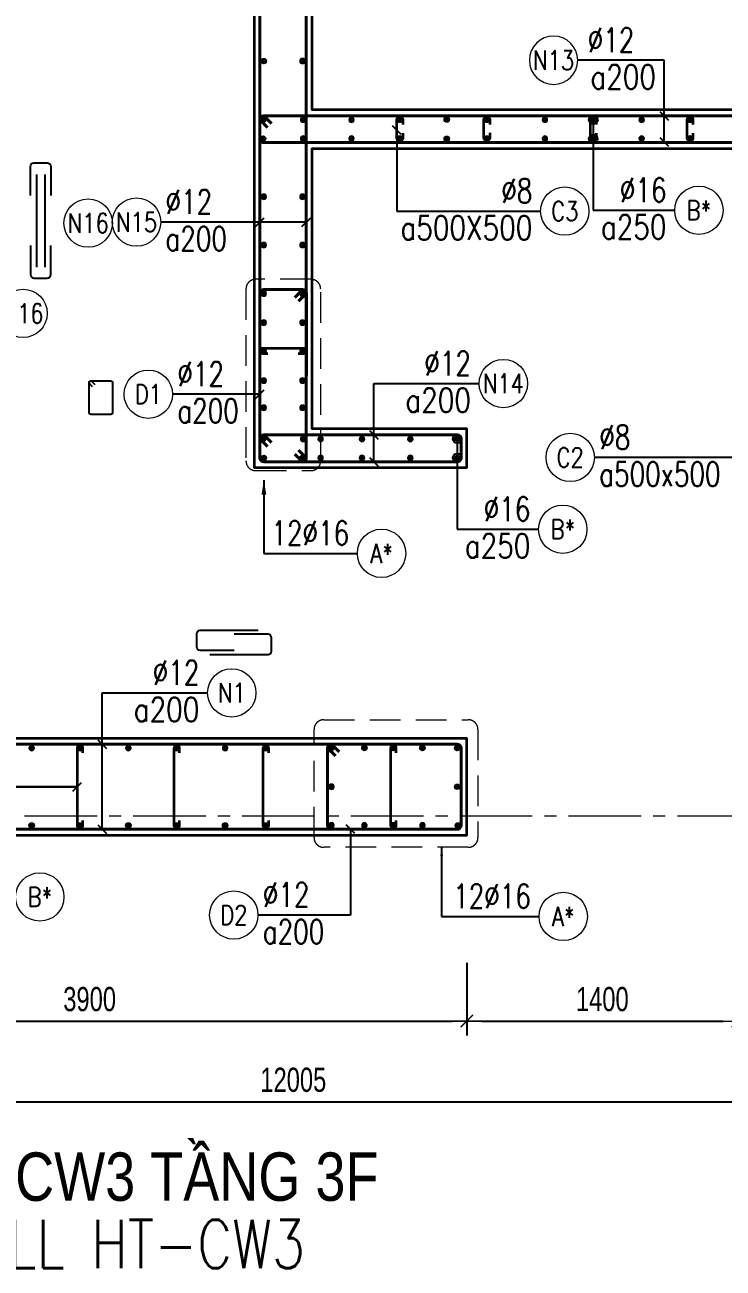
# Model space of a CAD drawing. Header units: millimetres. Extents: x 738475 to 1279438, y -34239 to 156422.
# Drawn here: x 1070368 to 1073978, y 47379 to 53807 of the extents above; entities that cross this region are included whole.
import ezdxf
from ezdxf.enums import TextEntityAlignment as Align

# ---------------------------------------------------------------- set-up
doc = ezdxf.new("R2010")
doc.units = ezdxf.units.MM
doc.header["$MEASUREMENT"] = 0
for name, pattern in [('HIDDEN', [9.525, 6.35, -3.175]), ('HIDDEN2', [4.7625, 3.175, -1.5875]), ('HT_Grid$0$CENTER2', [1.125, 0.75, -0.125, 0.125, -0.125])]:
    doc.linetypes.add(name, pattern=pattern)
doc.layers.get('0').update_dxf_attribs({"lineweight": 20})
doc.layers.get('Defpoints').update_dxf_attribs({"color": 151, "lineweight": 9})
for name, color, linetype in [('Hidden', 9, 'HIDDEN'), ('Leader', 6, 'Continuous'), ('Ligature', 1, 'Continuous')]:
    doc.layers.add(name, color=color, linetype=linetype)
for name, color, linetype, lineweight in [('HT_Grid$0$NDC_S_AXIS', 5, 'HT_Grid$0$CENTER2', 13), ('KC-LEADER', 153, 'Continuous', 18), ('KC-THEP', 6, 'Continuous', 40), ('NDC_S_ANNO', 7, 'Continuous', 20), ('NDC_S_DIM', 1, 'Continuous', 15), ('NDC_S_ENG TITLE', 3, 'Continuous', 20), ('NDC_S_HIDDEN', 8, 'HIDDEN2', 13), ('NDC_S_LEADER', 1, 'Continuous', 15), ('NDC_S_REBAR', 4, 'Continuous', 35), ('NDC_S_STIRRUP', 4, 'Continuous', 40), ('NDC_S_TEXT SYMBOL', 7, 'Continuous', 20), ('NDC_S_VN TEXT', 7, 'Continuous', 20), ('NDC_S_VN TITLE', 6, 'Continuous', 35), ('NDC_S_WALL', 6, 'Continuous', 35)]:
    doc.layers.add(name, color=color, linetype=linetype, lineweight=lineweight)
doc.styles.add('NDC_ANNO', font='', dxfattribs={"width": 0.8})
doc.styles.add('NDC_DIM', font='', dxfattribs={"width": 0.75})
doc.styles.add('NDC_EN TXT', font='romans.shx', dxfattribs={"width": 0.8})
doc.styles.add('NDC_VIE TXT', font='arial.ttf', dxfattribs={"width": 0.8})
doc.styles.get('NDC_ANNO').set_extended_font_data('Dotum')
doc.styles.get('NDC_DIM').set_extended_font_data('Dotum')
doc.dimstyles.new('NDC_dim_30', dxfattribs={"dimscale": 30, "dimtxt": 2.5, "dimasz": 1.5, "dimexe": 1.5, "dimexo": 2.5, "dimgap": 1, "dimtad": 1, "dimdec": 0, "dimzin": 0, "dimdsep": 46, "dimtxsty": 'NDC_DIM', "dimblk": 'DIMMARK', "dimcen": 0.09, "dimdle": 1.2, "dimclrd": 1, "dimclre": 1, "dimclrt": 3, "dimadec": 0, "dimazin": 0, "dimtfac": 1, "dimtdec": 0, "dimtix": 1, "dimtofl": 0, "dimtmove": 0, "dimatfit": 3, "dimfxl": 6, "dimfxlon": 1, "dimtolj": 1, "dimtzin": 0, "dimarcsym": 0})
doc.dimstyles.new('NDC_dim_50', dxfattribs={"dimscale": 50, "dimtxt": 2.5, "dimasz": 1.5, "dimexe": 1.5, "dimexo": 2.5, "dimgap": 1, "dimtad": 1, "dimdec": 0, "dimzin": 0, "dimdsep": 46, "dimtxsty": 'NDC_DIM', "dimblk": 'DIMMARK', "dimcen": 0.09, "dimdle": 1.2, "dimclrd": 1, "dimclre": 1, "dimclrt": 3, "dimadec": 0, "dimazin": 0, "dimtfac": 1, "dimtdec": 0, "dimtix": 1, "dimtofl": 0, "dimtmove": 0, "dimatfit": 3, "dimfxl": 6, "dimfxlon": 1, "dimtolj": 1, "dimtzin": 0, "dimarcsym": 0})

# ---------------------------------------------------------------- blocks, each defined once
blk = doc.blocks.new('THEP')
at = {"layer": 'KC-LEADER', "color": 6}
blk.add_circle((0, 0), 14, dxfattribs=at)
at = {"layer": 'KC-THEP'}
for p, q in [((-14, 0), (14, 0)), ((9.9, 9.9), (-9.9, -9.9)), ((-9.9, 9.9), (9.9, -9.9)), ((0, 14), (0, -14))]:
    blk.add_line(p, q, dxfattribs=at)
blk = doc.blocks.new('*U10')
blk.add_circle((2.5, 0), 2.5)
at = {"layer": 'NDC_S_VN TEXT', "color": 3, "style": 'NDC_EN TXT'}
for tag, width, p in [('DK2', 0.75, (-0.85, 0.85)), ('KC2', 0.8, (-0.85, -2.97))]:
    blk.add_attdef(tag, text='', height=2.5, dxfattribs=dict(at, width=width)).set_placement(p, align=Align.RIGHT)
at = {"layer": 'NDC_S_VN TEXT', "color": 7, "style": 'NDC_EN TXT', "width": 0.8}
blk.add_attdef('SH3', text='', height=2, dxfattribs=at).set_placement((2.5, 0), align=Align.MIDDLE)
blk = doc.blocks.new('DIMMARK')
at = {"layer": 'NDC_S_DIM', "color": 1}
blk.add_line((-1.5, 0), (1, 0), dxfattribs=at)
at = {"layer": 'NDC_S_DIM', "color": 2, "const_width": 0.1}
blk.add_lwpolyline([(-0.424, -0.424), (0.424, 0.424)], dxfattribs=at)
blk = doc.blocks.new('*U9')
blk.add_circle((2.5, 0), 2.5)
at = {"layer": 'NDC_S_VN TEXT', "color": 3, "style": 'NDC_EN TXT', "width": 0.75}
blk.add_attdef('DK2', text='', height=2.5, dxfattribs=at).set_placement((-0.85, 0.85), align=Align.RIGHT)
at = {"layer": 'NDC_S_VN TEXT', "color": 7, "style": 'NDC_EN TXT', "width": 0.8}
blk.add_attdef('SH3', text='', height=2, dxfattribs=at).set_placement((2.5, 0), align=Align.MIDDLE)
blk = doc.blocks.new('*U11')
blk.add_circle((-2.5, 0), 2.5)
at = {"layer": 'NDC_S_VN TEXT', "color": 3, "style": 'NDC_EN TXT', "width": 0.75}
for tag, p in [('DK1', (0.5, 0.85)), ('KC1', (0.5, -2.97))]:
    blk.add_attdef(tag, p, '', height=2.5, dxfattribs=at)
at = {"layer": 'NDC_S_VN TEXT', "color": 7, "style": 'NDC_EN TXT', "width": 0.8}
blk.add_attdef('SH2', text='', height=2, dxfattribs=at).set_placement((-2.5, 0), align=Align.MIDDLE)
blk = doc.blocks.new('A$C7BC65A55')
at = {"layer": 'Ligature'}
for p, q in [((-15.2, 372, 0), (-15.2, 38.5, 0)), ((15.2, 372, 0), (15.2, 38.5, 0))]:
    blk.add_line(p, q, dxfattribs=at)
for points in [[(-36.2, 296.5), (-36.2, 400.9, -0.414214), (-24, 413.1), (24, 413.1, -0.414214), (36.2, 400.9), (36.2, 296.5)], [(-36.2, 116.5), (-36.2, 12.2, 0.414214), (-24, 0), (24, 0, 0.414214), (36.2, 12.2), (36.2, 116.5)]]:
    blk.add_lwpolyline(points, format="xyb", dxfattribs=at)
blk = doc.blocks.new('*D788')
at = {"layer": 'Defpoints', "color": 0, "ltscale": 200, "transparency": 16777216}
for p in [(1077758.6, 49996.7), (1065753.3, 49497.3), (1077758.6, 48239.7)]:
    blk.add_point(p, dxfattribs=at)
at = {"layer": 'NDC_S_DIM', "color": 1, "lineweight": -2, "ltscale": 200, "transparency": 16777216}
for p, q in [((1065753.3, 48539.7), (1065753.3, 48164.7)), ((1077758.6, 48539.7), (1077758.6, 48164.7)), ((1065828.3, 48239.7), (1077683.6, 48239.7))]:
    blk.add_line(p, q, dxfattribs=at)
at = {"layer": 'NDC_S_DIM', "color": 1, "lineweight": -2, "ltscale": 200, "transparency": 16777216, "xscale": 75, "yscale": 75, "zscale": 75, "rotation": 180}
blk.add_blockref('DIMMARK', (1065753.3, 48239.7), dxfattribs=at)
at = {"layer": 'NDC_S_DIM', "color": 1, "lineweight": -2, "ltscale": 200, "transparency": 16777216, "xscale": 75, "yscale": 75, "zscale": 75}
blk.add_blockref('DIMMARK', (1077758.6, 48239.7), dxfattribs=at)
at = {"layer": 'NDC_S_DIM', "color": 3, "ltscale": 200, "transparency": 16777216, "insert": (1071756, 48352.3), "char_height": 125, "attachment_point": 5, "style": 'NDC_DIM'}
blk.add_mtext('\\A1;12005', dxfattribs=at)
blk = doc.blocks.new('Drawing name_symbol')
at = {"layer": 'NDC_S_ENG TITLE', "style": 'NDC_EN TXT', "width": 0.8}
blk.add_attdef('SECTDET1', text='', height=5, dxfattribs=at).set_placement((0, 1.01), align=Align.CENTER)
at = {"layer": 'NDC_S_TEXT SYMBOL', "lineweight": 25, "style": 'NDC_ANNO', "width": 0.8}
blk.add_attdef('SSCALE', text='', height=2.5, dxfattribs=at).set_placement((0, -4), align=Align.CENTER)
at = {"layer": 'NDC_S_VN TITLE', "style": 'NDC_VIE TXT', "width": 0.8}
blk.add_attdef('SECTDET2', text='', height=5, dxfattribs=at).set_placement((0, 7.97), align=Align.CENTER)
blk = doc.blocks.new('A$C72321851')
at = {"layer": 'Ligature'}
for points in [[(-60.9, -129.3), (-60.9, 170.9, -0.414214), (-43.3, 188.5), (25.8, 188.5, -0.414214), (43.4, 170.9), (43.4, -4.3)], [(-39.7, -4.3), (-39.7, -179.5, 0.414214), (-22.1, -197.1), (47, -197.1, 0.414214), (64.6, -179.5), (64.6, 120.7)]]:
    blk.add_lwpolyline(points, format="xyb", dxfattribs=at)
blk = doc.blocks.new('*U12')
blk.add_circle((-2.5, 0), 2.5)
at = {"layer": 'NDC_S_VN TEXT', "color": 3, "style": 'NDC_EN TXT', "width": 0.75}
for tag, p in [('DK1', (0.5, 0.85)), ('KC1', (0.5, -2.97))]:
    blk.add_attdef(tag, p, '', height=2.5, dxfattribs=at)
at = {"layer": 'NDC_S_VN TEXT', "color": 7, "style": 'NDC_EN TXT', "width": 0.8}
blk.add_attdef('SH2', text='', height=2, dxfattribs=at).set_placement((-2.5, 0), align=Align.MIDDLE)
blk = doc.blocks.new('*D800')
at = {"layer": 'Defpoints', "color": 0, "ltscale": 200, "transparency": 16777216}
for p in [(1068753.3, 50539), (1072653.3, 49617.9), (1072653.3, 48656.8)]:
    blk.add_point(p, dxfattribs=at)
at = {"layer": 'NDC_S_DIM', "color": 1, "lineweight": -2, "ltscale": 200, "transparency": 16777216}
for p, q in [((1068753.3, 48956.8), (1068753.3, 48581.8)), ((1072653.3, 48956.8), (1072653.3, 48581.8)), ((1068828.3, 48656.8), (1072578.3, 48656.8))]:
    blk.add_line(p, q, dxfattribs=at)
at = {"layer": 'NDC_S_DIM', "color": 1, "lineweight": -2, "ltscale": 200, "transparency": 16777216, "xscale": 75, "yscale": 75, "zscale": 75, "rotation": 180}
blk.add_blockref('DIMMARK', (1068753.3, 48656.8), dxfattribs=at)
at = {"layer": 'NDC_S_DIM', "color": 1, "lineweight": -2, "ltscale": 200, "transparency": 16777216, "xscale": 75, "yscale": 75, "zscale": 75}
blk.add_blockref('DIMMARK', (1072653.3, 48656.8), dxfattribs=at)
at = {"layer": 'NDC_S_DIM', "color": 3, "ltscale": 200, "transparency": 16777216, "insert": (1070703.3, 48769.4), "char_height": 125, "attachment_point": 5, "style": 'NDC_DIM'}
blk.add_mtext('\\A1;3900', dxfattribs=at)
blk = doc.blocks.new('*D801')
at = {"layer": 'Defpoints', "color": 0, "ltscale": 200, "transparency": 16777216}
for p in [(1072653.3, 49617.9), (1074053.3, 49617.9), (1074053.3, 48656.8)]:
    blk.add_point(p, dxfattribs=at)
at = {"layer": 'NDC_S_DIM', "color": 1, "lineweight": -2, "ltscale": 200, "transparency": 16777216}
for p, q in [((1072653.3, 48956.8), (1072653.3, 48581.8)), ((1074053.3, 48956.8), (1074053.3, 48581.8)), ((1072728.3, 48656.8), (1073978.3, 48656.8))]:
    blk.add_line(p, q, dxfattribs=at)
at = {"layer": 'NDC_S_DIM', "color": 1, "lineweight": -2, "ltscale": 200, "transparency": 16777216, "xscale": 75, "yscale": 75, "zscale": 75, "rotation": 180}
blk.add_blockref('DIMMARK', (1072653.3, 48656.8), dxfattribs=at)
at = {"layer": 'NDC_S_DIM', "color": 1, "lineweight": -2, "ltscale": 200, "transparency": 16777216, "xscale": 75, "yscale": 75, "zscale": 75}
blk.add_blockref('DIMMARK', (1074053.3, 48656.8), dxfattribs=at)
at = {"layer": 'NDC_S_DIM', "color": 3, "ltscale": 200, "transparency": 16777216, "insert": (1073353.3, 48769.4), "char_height": 125, "attachment_point": 5, "style": 'NDC_DIM'}
blk.add_mtext('\\A1;1400', dxfattribs=at)

msp = doc.modelspace()

# ---------------------------------------------------------------- linework, layer by layer
for centre in [(1070695.591, 52782.073), (1070359.07, 52315.23)]:
    msp.add_circle(centre, 125)
at = {"layer": 'HT_Grid$0$NDC_S_AXIS', "ltscale": 500}
msp.add_line((1060803.973, 49717.916), (1079616.991, 49717.916), dxfattribs=at)
at = {"layer": 'Ligature'}
msp.add_lwpolyline([(1070718.835, 51936.239), (1070702.869, 51952.205, -0.66817864), (1070708.643, 51966.143), (1070813.271, 51966.143, -0.41421356), (1070821.436, 51957.978), (1070821.436, 51800.87, -0.41421356), (1070813.271, 51792.705), (1070708.642, 51792.705, -0.41421356), (1070700.478, 51800.87), (1070700.478, 51957.978, -0.66817864), (1070714.416, 51963.751), (1070730.382, 51947.785)], format="xyb", dxfattribs=at)
at = {"layer": 'NDC_S_HIDDEN', "ltscale": 50}
for points in [[(1071561.464, 51502.341), (1071847.533, 51502.341, 0.41421356), (1071897.533, 51552.341), (1071897.533, 52441.304, 0.41421356), (1071847.533, 52491.304), (1071561.464, 52491.304, 0.41421356), (1071511.464, 52441.304), (1071511.464, 51552.341, 0.41421356)], [(1072660.75, 49554.828), (1071913.06, 49554.828, -0.41421356), (1071863.06, 49604.828), (1071863.06, 50164.15, -0.41421356), (1071913.06, 50214.15), (1072660.75, 50214.15, -0.41421356), (1072710.75, 50164.15), (1072710.75, 49604.828, -0.41421356)]]:
    msp.add_lwpolyline(points, format="xyb", close=True, dxfattribs=at)
at = {"layer": 'NDC_S_REBAR'}
for points in [[(1072321.861, 53246.66), (1072321.861, 53221.66, -1), (1072291.861, 53221.66), (1072291.861, 53316.067, -1), (1072321.861, 53316.067), (1072321.861, 53291.067)], [(1072771.271, 53248.068), (1072771.271, 53223.068, -1), (1072741.271, 53223.068), (1072741.271, 53317.475, -1), (1072771.271, 53317.475), (1072771.271, 53292.475)], [(1073321.861, 53246.66), (1073321.861, 53221.66, -1), (1073291.861, 53221.66), (1073291.861, 53316.067, -1), (1073321.861, 53316.067), (1073321.861, 53291.067)], [(1073821.861, 53246.66), (1073821.861, 53221.66, -1), (1073791.861, 53221.66), (1073791.861, 53316.067, -1), (1073821.861, 53316.067), (1073821.861, 53291.067)], [(1071624.886, 52106.017), (1071599.886, 52106.017, -1), (1071599.886, 52136.017), (1071806.91, 52136.017, -1), (1071806.91, 52106.017), (1071781.91, 52106.017)], [(1070668.459, 50042.916), (1070668.459, 50067.916, 1), (1070638.459, 50067.916), (1070638.459, 49667.916, 1), (1070668.459, 49667.916), (1070668.459, 49692.916)], [(1071168.459, 50042.916), (1071168.459, 50067.916, 1), (1071138.459, 50067.916), (1071138.459, 49667.916, 1), (1071168.459, 49667.916), (1071168.459, 49692.916)], [(1071629.012, 50042.916), (1071629.012, 50067.916, 1), (1071599.012, 50067.916), (1071599.012, 49667.916, 1), (1071629.012, 49667.916), (1071629.012, 49692.916)], [(1072288.61, 50042.916), (1072288.61, 50067.916, 1), (1072258.61, 50067.916), (1072258.61, 49667.916, 1), (1072288.61, 49667.916), (1072288.61, 49692.916)]]:
    msp.add_lwpolyline(points, format="xyb", dxfattribs=at)
at = {"layer": 'NDC_S_STIRRUP'}
for points in [[(1071783.349, 51607.914), (1071823.349, 51567.914, -0.41421356), (1071803.349, 51547.914), (1071603.349, 51547.914, -0.41421356), (1071583.349, 51567.914), (1071583.349, 58767.916, -0.41421356), (1071603.349, 58787.916), (1071803.349, 58787.916, -0.41421356), (1071823.349, 58767.916), (1071823.349, 51567.914, -0.41421356), (1071803.349, 51547.914), (1071763.349, 51587.914)], [(1071623.349, 53277), (1071583.349, 53317, -0.41421356), (1071603.349, 53337), (1074503.349, 53337, -0.41421356), (1074523.349, 53317), (1074523.349, 53217.916, -0.41421356), (1074503.349, 53197.916), (1071603.349, 53197.916, -0.41421356), (1071583.349, 53217.916), (1071583.349, 53317, -0.41421356), (1071603.349, 53337), (1071643.349, 53297)], [(1071783.459, 52377.916), (1071823.459, 52417.916, 0.41421356), (1071803.459, 52437.916), (1071603.459, 52437.916, 0.41421356), (1071583.459, 52417.916), (1071583.349, 51567.914, 0.41421356), (1071603.349, 51547.914), (1071803.349, 51547.914, 0.41421356), (1071823.349, 51567.914), (1071823.459, 52417.916, 0.41421356), (1071803.459, 52437.916), (1071763.459, 52397.916)], [(1071623.353, 51626.998), (1071583.353, 51666.998, -0.41421356), (1071603.353, 51686.998), (1072603.349, 51686.998, -0.41421356), (1072623.349, 51666.998), (1072623.349, 51567.914, -0.41421356), (1072603.349, 51547.914), (1071603.353, 51547.914, -0.41421356), (1071583.353, 51567.914), (1071583.353, 51666.998, -0.41421356), (1071603.353, 51686.998), (1071643.353, 51646.998)], [(1068343.308, 50047.916), (1068303.308, 50087.916, 0.41421356), (1068283.308, 50067.916), (1068283.308, 49667.916, 0.41421356), (1068303.308, 49647.916), (1072603.349, 49647.916, 0.41421356), (1072623.349, 49667.916), (1072623.349, 50067.916, 0.41421356), (1072603.349, 50087.916), (1068303.308, 50087.916, 0.41421356), (1068283.308, 50067.916), (1068323.308, 50027.916)], [(1071993.349, 50047.916), (1071953.349, 50087.916, 0.41421356), (1071933.349, 50067.916), (1071933.349, 49667.916, 0.41421356), (1071953.349, 49647.916), (1072603.349, 49647.916, 0.41421356), (1072623.349, 49667.916), (1072623.349, 50067.916, 0.41421356), (1072603.349, 50087.916), (1071953.349, 50087.916, 0.41421356), (1071933.349, 50067.916), (1071973.349, 50027.916)]]:
    msp.add_lwpolyline(points, format="xyb", dxfattribs=at)
at = {"layer": 'NDC_S_WALL'}
for points in [[(1077353.349, 58817.916), (1077353.349, 50117.916), (1074553.349, 50117.916), (1074553.349, 56487.916), (1075953.349, 56487.916), (1075953.349, 56787.916), (1074553.349, 56787.916), (1074553.349, 58317.916), (1075953.349, 58317.916), (1075953.349, 58817.916), (1073303.349, 58817.916), (1073303.349, 58317.916), (1074053.349, 58317.916), (1074053.349, 53367.916), (1071853.349, 53367.916), (1071853.349, 58317.916), (1072503.349, 58317.916), (1072503.349, 58817.916), (1070653.349, 58817.916), (1070653.349, 58317.916), (1071553.349, 58317.916), (1071553.349, 56267.916), (1068753.349, 56267.916)], [(1068753.349, 55967.916), (1071553.349, 55967.916), (1071553.349, 51517.916), (1072653.349, 51517.916), (1072653.349, 51717.916), (1071853.349, 51717.916), (1071853.349, 53167.916), (1074053.349, 53167.916), (1074053.349, 49617.916), (1077703.349, 49617.916), (1077703.349, 58817.916), (1077353.349, 58817.916)], [(1068228.349, 49617.916), (1072653.349, 49617.916), (1072653.349, 50117.916), (1068753.349, 50117.916)]]:
    msp.add_lwpolyline(points, dxfattribs=at)

# ---------------------------------------------------------------- block references
at = {"layer": 'Hidden', "xscale": 1.44, "yscale": 1.44, "zscale": 1.44}
msp.add_blockref('A$C7BC65A55', (1070449.702, 52497.952, 0.03), dxfattribs=at)
at = {"layer": 'KC-THEP'}
for p, rotation in [((1071603.377, 53619.162), 189.6685644363809), ((1071599.836, 53316.067), 189.6685644363809), ((1072549.247, 53317.475), 189.6685644363809), ((1071599.836, 53218.567), 189.6685644363809), ((1072549.247, 53217.916), 189.6685644363809), ((1071599.836, 51666.066), 189.6685644363809), ((1072603.349, 51666.998), 189.6685644363809), ((1071603.459, 51567.914), 189.6685644363809), ((1071803.349, 51567.914), 189.6685644368275), ((1071803.349, 51567.914), 189.6685644368275), ((1072603.349, 51567.439), 189.6685644363809), ((1071953.349, 50067.916), 9.66856443638095), ((1072123.61, 50067.916), 9.66856443638095), ((1072273.61, 50067.916), 9.66856443638095), ((1072423.61, 50067.916), 9.66856443638095), ((1072603.349, 50067.916), 9.66856443638095), ((1072603.349, 49867.916), 9.66856443638095), ((1070403.459, 49667.916), 189.6685644363809), ((1070653.459, 49667.916), 189.6685644363809), ((1070903.459, 49667.916), 189.6685644363809), ((1071153.459, 49667.916), 189.6685644363809), ((1071403.459, 49667.916), 189.6685644363809), ((1071614.012, 49667.916), 189.6685644363809), ((1072606.861, 49667.916), 9.66856443638095)]:
    msp.add_blockref('THEP', p, dxfattribs=dict(at, rotation=rotation))
at = {"layer": 'KC-THEP', "xscale": -1}
for p, rotation in [((1071803.349, 53619.462), 350.3314355636191), ((1071806.861, 53316.067), 170.331435563619), ((1072056.861, 53316.067), 170.331435563619), ((1072306.861, 53316.067), 170.331435563619), ((1072756.271, 53317.475), 170.331435563619), ((1073056.861, 53316.067), 170.331435563619), ((1073306.861, 53316.067), 170.331435563619), ((1073556.861, 53316.067), 170.331435563619), ((1073806.861, 53316.067), 170.331435563619), ((1071806.861, 53218.567), 170.331435563619), ((1072056.861, 53218.567), 170.331435563619), ((1072306.861, 53218.567), 170.331435563619), ((1072756.271, 53217.916), 170.331435563619), ((1073056.861, 53218.567), 170.331435563619), ((1073306.861, 53218.567), 170.331435563619), ((1073556.861, 53218.567), 170.331435563619), ((1073806.861, 53218.567), 170.331435563619), ((1071603.349, 52917.916), 350.3314355640657), ((1071803.349, 52917.916), 350.3314355640657), ((1071603.349, 52667.916), 350.3314355640657), ((1071803.349, 52667.916), 350.3314355640657), ((1071603.349, 52417.916), 350.3314355640657), ((1071803.349, 52417.916), 350.3314355640657), ((1071603.349, 52267.916), 350.3314355640657), ((1071803.349, 52267.916), 350.3314355640657), ((1071603.349, 52117.916), 350.3314355640657), ((1071803.349, 52117.916), 350.3314355640657), ((1071603.349, 51967.916), 350.3314355640657), ((1071603.349, 51967.916), 350.3314355640657), ((1071603.459, 51967.916), 350.3314355636191), ((1071803.349, 51967.916), 350.3314355640657), ((1071803.349, 51967.916), 350.3314355640657), ((1071603.349, 51827.156), 350.3314355640657), ((1071603.349, 51827.156), 350.3314355640657), ((1071603.459, 51827.156), 350.3314355636191), ((1071803.349, 51827.156), 350.3314355640657), ((1071803.349, 51827.156), 350.3314355640657), ((1071806.861, 51666.066), 170.331435563619), ((1071897.248, 51665.591), 170.331435563619), ((1072110.962, 51665.591), 170.331435563619), ((1072360.962, 51665.591), 170.331435563619), ((1071897.248, 51568.091), 170.331435563619), ((1072110.962, 51568.091), 170.331435563619), ((1072360.962, 51568.091), 170.331435563619), ((1070403.459, 50067.916), 350.3314355636191), ((1070653.459, 50067.916), 350.3314355636191), ((1070903.459, 50067.916), 350.3314355636191), ((1071153.459, 50067.916), 350.3314355636191), ((1071403.459, 50067.916), 350.3314355636191), ((1071614.012, 50067.916), 350.3314355636191), ((1071953.349, 49867.916), 350.3314355636191), ((1071953.349, 49667.916), 170.331435563619), ((1072123.61, 49667.916), 170.331435563619), ((1072273.61, 49667.916), 170.331435563619), ((1072423.61, 49667.916), 170.331435563619)]:
    msp.add_blockref('THEP', p, dxfattribs=dict(at, rotation=rotation))
at = {"layer": 'Leader', "xscale": -1, "rotation": 270.0000000000001}
msp.add_blockref('A$C72321851', (1071454.489, 50612.785), dxfattribs=at)
at = {"layer": 'NDC_S_ANNO'}
ref = msp.add_blockref('Drawing name_symbol', (1069712.934, 47328.7), dxfattribs=dict(at, xscale=50, yscale=50, zscale=50))
ref.add_attrib('SECTDET1', 'DETAIL OF CORE WALL HT-CW3', dxfattribs={"layer": 'NDC_S_ENG TITLE', "height": 250, "style": 'NDC_EN TXT', "width": 0.8}).set_placement((1069712.934, 47379.263), align=Align.CENTER)
ref.add_attrib('SECTDET2', 'CHI TIẾT LÕI VÁCH HT-CW3 TẦNG 3F', dxfattribs={"layer": 'NDC_S_VN TITLE', "height": 250, "style": 'NDC_VIE TXT', "width": 0.8}).set_placement((1069712.934, 47727.232), align=Align.CENTER)
at = {"layer": 'NDC_S_VN TEXT'}
ref = msp.add_blockref('*U10', (1073226.37, 53623.848), dxfattribs=dict(at, xscale=-50, yscale=50, zscale=50))
ref.add_attrib('SH3', 'N13', dxfattribs={"color": 7, "height": 100, "style": 'NDC_EN TXT', "width": 0.8}).set_placement((1073101.37, 53623.848), align=Align.MIDDLE)
ref.add_attrib('DK2', '%%C12', dxfattribs={"color": 3, "height": 125, "style": 'NDC_EN TXT', "width": 0.75}).set_placement((1073518.87, 53666.123), align=Align.RIGHT)
ref.add_attrib('KC2', 'a200', dxfattribs={"color": 3, "height": 125, "style": 'NDC_EN TXT', "width": 0.8}).set_placement((1073630.775, 53475.221), align=Align.RIGHT)
at = {"layer": 'NDC_S_VN TEXT', "xscale": 50, "yscale": 50, "zscale": 50}
for name, p, values in [('*U10', (1073034.252, 52843.847), {'SH3': 'C3', 'DK2': '%%c8', 'KC2': 'a500X500'}), ('*U10', (1073727.435, 52848.245), {'SH3': 'B*', 'DK2': '%%C16', 'KC2': 'a250'}), ('*U11', (1071070.534, 52787.241), {'SH2': 'N15', 'DK1': '%%C12', 'KC1': 'a200'}), ('*U11', (1071131.759, 51897.24), {'SH2': 'D1', 'DK1': '%%C12', 'KC1': 'a200'}), ('*U10', (1072716.742, 51952.276), {'SH3': 'N14', 'DK2': '%%C12', 'KC2': 'a200'}), ('*U12', (1073312.742, 51570.41), {'SH2': 'C2', 'DK1': '%%c8', 'KC1': 'a500x500'}), ('*U10', (1073023.913, 51199.118), {'SH3': 'B*', 'DK2': '%%C16', 'KC2': 'a250'}), ('*U9', (1072087.133, 51074.631), {'SH3': 'A*', 'DK2': '12%%C16'}), ('*U10', (1071312.839, 50353.194), {'SH3': 'N1', 'DK2': '%%C12', 'KC2': 'a200'}), ('*U10', (1070320.715, 49298.203), {'SH3': 'B*', 'DK2': '%%C16', 'KC2': 'a250'}), ('*U11', (1071573.519, 49204.705), {'SH2': 'D2', 'DK1': '%%C12', 'KC1': 'a200'}), ('*U9', (1073026.565, 49197.61), {'SH3': 'A*', 'DK2': '12%%C16'})]:
    msp.add_blockref(name, p, dxfattribs=at).add_auto_attribs(values)

# ---------------------------------------------------------------- texts
at = {"layer": 'NDC_S_VN TEXT', "color": 7, "style": 'NDC_EN TXT', "width": 0.8}
for p in [(1070695.591, 52782.073), (1070359.07, 52315.23)]:
    msp.add_attdef('N16', text='3', height=100, dxfattribs=at).set_placement(p, align=Align.MIDDLE)

# ---------------------------------------------------------------- dimensions: what is measured, and where the dimension line sits
at = {"layer": 'NDC_S_DIM', "ltscale": 200}
for base, p1, p2, picture, middle in [((1072653.349, 48656.825), (1068753.349, 50539.049), (1072653.349, 49617.916), '*D800', (1070703.349, 48769.41)), ((1077758.563, 48239.68), (1065753.349, 49497.255), (1077758.563, 49996.73), '*D788', (1071755.956, 48352.265)), ((1074053.349, 48656.825), (1072653.349, 49617.916), (1074053.349, 49617.916), '*D801', (1073353.349, 48769.41))]:
    dim = msp.add_linear_dim(base=base, p1=p1, p2=p2, dimstyle='NDC_dim_50', override={"dimtmove": 1}, dxfattribs=at)
    dim.commit()
    dim.dimension.update_dxf_attribs({"geometry": picture, "text_midpoint": middle})

# ---------------------------------------------------------------- leaders
at = {"layer": 'NDC_S_LEADER'}
for points, dimstyle, override in [([(1073673.806, 53201.354), (1073673.806, 53623.667), (1073226.37, 53623.667)], 'NDC_dim_30', {"dimgap": 1, "dimtad": 0, "dimldrblk": 'Oblique'}), ([(1073673.806, 53337), (1073673.806, 53623.667), (1073226.37, 53623.667)], 'NDC_dim_30', {"dimtad": 0, "dimldrblk": 'Oblique'}), ([(1072291.861, 53262.97), (1072291.861, 52843.847), (1073034.252, 52843.847)], 'NDC_dim_30', {"dimtad": 0, "dimldrblk": 'Oblique'}), ([(1073306.871, 53316.398), (1073306.823, 52848.064), (1073727.435, 52848.064)], 'NDC_dim_30', {"dimgap": 1, "dimtad": 0, "dimldrblk": 'Origin'}), ([(1073306.823, 53217.958), (1073306.823, 52848.064), (1073727.435, 52848.064)], 'NDC_dim_30', {"dimgap": 1, "dimtad": 0, "dimldrblk": 'Origin'}), ([(1071823.349, 52787.06), (1071070.534, 52787.06)], 'NDC_dim_30', {"dimtad": 0, "dimldrblk": 'Oblique'}), ([(1071583.349, 52787.06), (1071070.534, 52787.06)], 'NDC_dim_30', {"dimtad": 0, "dimldrblk": 'Oblique'}), ([(1072172.003, 51547.914), (1072172.003, 51952.095), (1072716.742, 51952.095)], 'NDC_dim_30', {"dimtad": 0, "dimldrblk": 'Oblique'}), ([(1072172.003, 51686.998), (1072172.003, 51952.095), (1072716.742, 51952.095)], 'NDC_dim_30', {"dimtad": 0, "dimldrblk": 'Oblique'}), ([(1071583.349, 51897.24), (1071131.759, 51897.24)], 'NDC_dim_30', {"dimtad": 0, "dimldrblk": 'Oblique'}), ([(1072603.349, 51667.271), (1072603.301, 51198.937), (1073023.913, 51198.937)], 'NDC_dim_30', {"dimgap": 1, "dimtad": 0, "dimldrblk": 'Origin'}), ([(1072603.301, 51568.831), (1072603.301, 51198.937), (1073023.913, 51198.937)], 'NDC_dim_30', {"dimgap": 1, "dimtad": 0, "dimldrblk": 'Origin'}), ([(1074306.055, 51570.41), (1073312.742, 51570.41)], 'NDC_dim_30', {"dimtad": 0, "dimldrblk": 'Oblique'}), ([(1071603.953, 51452.34), (1071603.953, 51074.631), (1072087.133, 51074.631)], 'NDC_dim_50', {"dimtad": 0}), ([(1070768.1, 49647.916), (1070768.1, 50353.013), (1071312.839, 50353.013)], 'NDC_dim_30', {"dimtad": 0, "dimldrblk": 'Oblique'}), ([(1070768.1, 50087.916), (1070768.1, 50353.013), (1071312.839, 50353.013)], 'NDC_dim_30', {"dimtad": 0, "dimldrblk": 'Oblique'}), ([(1070138.459, 49867.916), (1070638.459, 49867.916)], 'NDC_dim_30', {"dimtad": 0, "dimldrblk": 'Oblique'}), ([(1070638.459, 49867.916), (1070138.459, 49867.916)], 'NDC_dim_30', {"dimtad": 0, "dimldrblk": 'Oblique'}), ([(1072051.982, 49647.916), (1072051.982, 49204.705), (1071573.519, 49204.705)], 'NDC_dim_30', {"dimtad": 0, "dimldrblk": 'Oblique'}), ([(1072522.838, 49554.515), (1072522.838, 49197.61), (1073026.565, 49197.61)], 'NDC_dim_30', {"dimtad": 0})]:
    msp.add_leader(points, dimstyle=dimstyle, override=override, dxfattribs=at)

doc.saveas('drawing.dxf')
